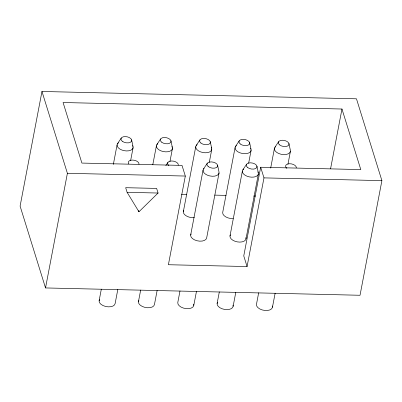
<?xml version="1.0" encoding="UTF-8"?>
<svg xmlns="http://www.w3.org/2000/svg" width="402" height="402" viewBox="0 0 402 402"><rect width="100%" height="100%" fill="white"/><g stroke="black" fill="none" stroke-linecap="round" stroke-linejoin="round"><path stroke-width="0.6" d="M41.969 91.47L20.1 206.11L45.526 287.938L360.031 295.269L381.9 180.629L356.473 98.802L41.969 91.47L67.395 173.297L45.526 287.938M113.344 164.433L117.082 144.836M99.118 300.746L101.329 289.138M130.645 160.493L133.097 147.629M117.811 289.49L115.133 303.545A8.13 4.548 10.8 0 1 105.455 306.43A8.13 4.548 10.8 0 1 99.55 299.631M152.79 164.735L156.413 145.75M138.449 301.666L140.665 290.058M169.976 161.408L172.428 148.549M157.147 290.41L154.463 304.46A8.13 4.548 10.8 0 1 144.79 307.349A8.13 4.548 10.8 0 1 138.886 300.545M185.317 176.046L168.398 264.722L247.064 266.556L263.978 177.88L260.677 167.247L360.79 169.579L341.971 109.022L63.079 102.52L81.902 163.076L182.011 165.413L185.317 176.046L67.395 173.297M183.362 211.583L195.744 146.67M179.995 290.973L177.779 302.58A8.13 4.548 10.8 0 0 186.211 308.63A8.13 4.548 10.8 0 0 193.689 304.163M190.659 235.069L203.045 170.152M209.306 162.328L211.759 149.464M193.794 305.379L196.477 291.324M219.06 172.95L206.673 237.863A8.13 4.548 10.8 0 1 197 240.753A8.13 4.548 10.8 0 1 191.096 233.949M235.08 147.584L222.693 212.502A8.13 4.548 10.8 0 0 233.185 218.598M217.115 303.5L219.326 291.892M229.994 235.984L242.376 171.071M248.642 163.242L251.094 150.383M233.13 306.294L235.808 292.244M246.009 238.783L258.391 173.865M260.677 167.247L243.763 255.923L247.064 266.556M270.672 168.101L274.41 148.504M258.662 292.807L256.446 304.414A8.13 4.548 10.8 0 0 264.878 310.465A8.13 4.548 10.8 0 0 272.35 305.997M287.973 164.162L290.425 151.298M272.461 307.213L275.144 293.158M330.575 168.755L341.971 109.022M117.515 143.715L121.253 138.057M156.85 144.635L160.584 138.971M165.845 165.544L167.885 162.458M196.181 145.549L199.92 139.891M203.477 169.036L207.216 163.373M235.512 146.469L239.25 140.806M242.813 169.951L246.547 164.292M274.847 147.383L278.581 141.725M138.946 211.764L158.071 193.04L156.634 188.417L125.665 187.694L127.102 192.317L138.946 211.764L138.584 210.608M263.978 177.88L381.9 180.629M127.102 192.317L158.071 193.04M181.533 194.352L186.548 194.467M214.753 195.126L226.035 195.387M253.607 196.03L255.486 196.075M288.948 143.534L290.314 150.087A8.13 4.548 10.8 0 1 281.093 154.267A8.13 4.548 10.8 0 1 275.425 146.73M256.913 166.101L258.28 172.654M249.617 142.615L250.984 149.167M217.582 165.182L218.949 171.734A8.13 4.548 10.8 0 1 209.728 175.92A8.13 4.548 10.8 0 1 204.06 168.378M210.281 141.7L211.653 148.253M170.95 140.78L172.317 147.333M131.62 139.866L132.987 146.418M233.019 305.083A8.13 4.548 10.8 0 1 224.492 309.404A8.13 4.548 10.8 0 1 217.547 302.379M132.61 145.594A8.13 4.548 10.8 0 1 124.112 150.675A8.13 4.548 10.8 0 1 118.469 142.77M128.766 163.926A5.447 3.045 10.8 0 1 132.645 160.066A5.447 3.045 10.8 0 1 138.992 164.162M171.945 146.509A8.13 4.548 10.8 0 1 163.443 151.589A8.13 4.548 10.8 0 1 157.8 143.685M168.865 165.614A5.447 3.045 10.8 0 1 171.292 160.996A5.447 3.045 10.8 0 1 178.322 165.081M286.862 168.368A5.447 3.045 10.8 0 1 289.289 163.745A5.447 3.045 10.8 0 1 296.319 167.83M250.607 148.343A8.13 4.548 10.8 0 1 242.11 153.423A8.13 4.548 10.8 0 1 236.466 145.519M257.908 171.83A8.13 4.548 10.8 0 1 249.406 176.91A8.13 4.548 10.8 0 1 243.763 169.006M245.898 237.567A8.13 4.548 10.8 0 1 237.371 241.893A8.13 4.548 10.8 0 1 230.426 234.868M211.276 147.428A8.13 4.548 10.8 0 1 202.779 152.509A8.13 4.548 10.8 0 1 197.131 144.604M194.352 217.643A8.13 4.548 10.8 0 1 185.804 215.583A8.13 4.548 10.8 0 1 183.799 210.467M122.233 141.213A5.447 3.045 10.8 0 0 131.399 141.429A5.447 3.045 10.8 0 0 125.344 136.579A5.447 3.045 10.8 0 0 122.233 141.213M161.569 142.132A5.447 3.045 10.8 0 0 170.734 142.343A5.447 3.045 10.8 0 0 164.679 137.499A5.447 3.045 10.8 0 0 161.569 142.132M279.566 144.881A5.447 3.045 10.8 0 0 288.731 145.097A5.447 3.045 10.8 0 0 282.676 140.248A5.447 3.045 10.8 0 0 279.566 144.881M247.531 167.448A5.447 3.045 10.8 0 0 256.697 167.664A5.447 3.045 10.8 0 0 250.642 162.815A5.447 3.045 10.8 0 0 247.531 167.448M240.23 143.966A5.447 3.045 10.8 0 0 249.396 144.177A5.447 3.045 10.8 0 0 243.341 139.333A5.447 3.045 10.8 0 0 240.23 143.966M208.196 166.534A5.447 3.045 10.8 0 0 217.361 166.745A5.447 3.045 10.8 0 0 211.306 161.9A5.447 3.045 10.8 0 0 208.196 166.534M200.899 143.047A5.447 3.045 10.8 0 0 210.065 143.263A5.447 3.045 10.8 0 0 204.01 138.414A5.447 3.045 10.8 0 0 200.899 143.047"/></g></svg>
